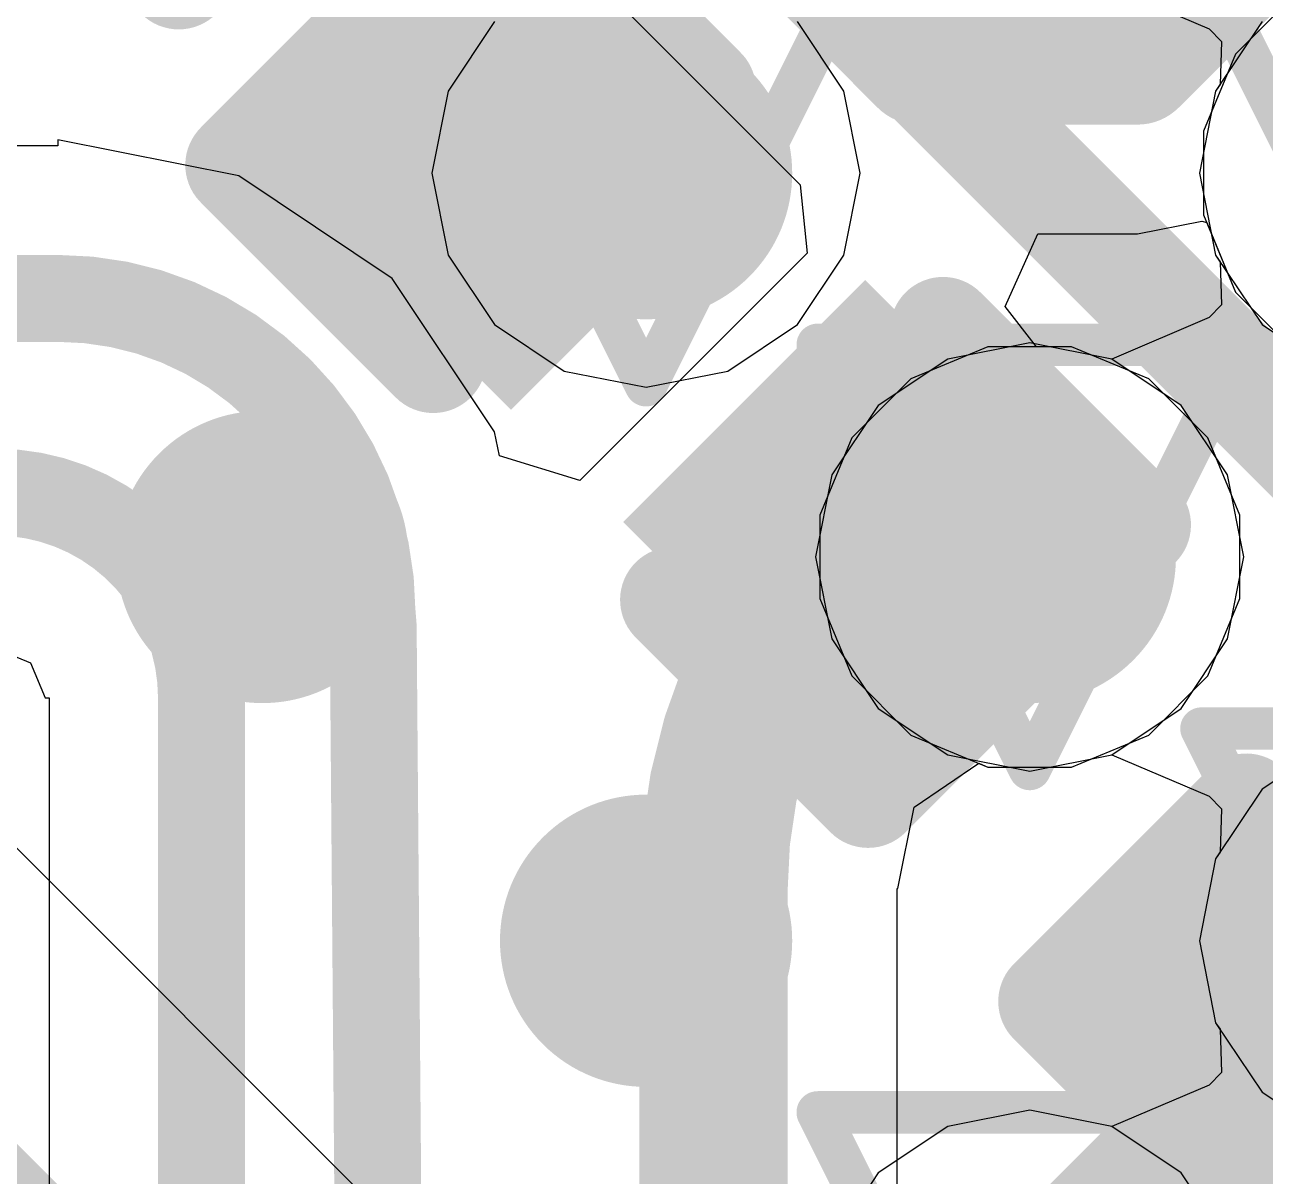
# Model space of a CAD drawing. Header units: inches. Extents: x -6 to 283, y -12 to 154.
# Drawn here: x 50.446 to 51.932, y 3.398 to 4.777 of the extents above; entities that cross this region are included whole.
import ezdxf

# ---------------------------------------------------------------- set-up
doc = ezdxf.new("R2010")
doc.units = ezdxf.units.IN
for name, color, linetype in [('Bottom Layer', 5, 'Continuous'), ('Bottom Overlay', 54, 'Continuous'), ('Bottom Paste', 16, 'Continuous'), ('Bottom Solder', 6, 'Continuous'), ('Drill Drawing', 1, 'Continuous'), ('GND-1', 16, 'Continuous'), ('GND-2', 90, 'Continuous'), ('GND-3', 216, 'Continuous'), ('GND-4', 54, 'Continuous'), ('PWR-1', 156, 'Continuous'), ('PWR-2', 130, 'Continuous'), ('Signal L1', 76, 'Continuous'), ('Signal L2', 6, 'Continuous'), ('Top Layer', 1, 'Continuous'), ('Top Paste', 8, 'Continuous'), ('Top Solder', 216, 'Continuous'), ('Via Holes', 16, 'Continuous')]:
    doc.layers.add(name, color=color, linetype=linetype)

# ---------------------------------------------------------------- blocks, each defined once
blk = doc.blocks.new('BGA_565_15_5_14_4__57')
at = {"layer": 'Top Layer'}
h = blk.add_hatch(color=1, dxfattribs=at)
edge = h.paths.add_edge_path()
edge.add_arc((4.875, 0.975), 0.125, 0, 360)
h = blk.add_hatch(color=1, dxfattribs=at)
edge = h.paths.add_edge_path()
edge.add_arc((5.525, 0.975), 0.125, 0, 360)
h = blk.add_hatch(color=1, dxfattribs=at)
edge = h.paths.add_edge_path()
edge.add_arc((4.875, 0.325), 0.125, 0, 360)
h = blk.add_hatch(color=1, dxfattribs=at)
edge = h.paths.add_edge_path()
edge.add_arc((5.525, 0.325), 0.125, 0, 360)
at = {"layer": 'Top Paste'}
h = blk.add_hatch(color=8, dxfattribs=at)
edge = h.paths.add_edge_path()
edge.add_arc((4.875, 0.975), 0.125, 0, 360)
h = blk.add_hatch(color=8, dxfattribs=at)
edge = h.paths.add_edge_path()
edge.add_arc((5.525, 0.975), 0.125, 0, 360)
h = blk.add_hatch(color=8, dxfattribs=at)
edge = h.paths.add_edge_path()
edge.add_arc((4.875, 0.325), 0.125, 0, 360)
h = blk.add_hatch(color=8, dxfattribs=at)
edge = h.paths.add_edge_path()
edge.add_arc((5.525, 0.325), 0.125, 0, 360)
at = {"layer": 'Top Solder'}
h = blk.add_hatch(color=216, dxfattribs=at)
edge = h.paths.add_edge_path()
edge.add_arc((4.875, 0.975), 0.175, 0, 360)
h = blk.add_hatch(color=216, dxfattribs=at)
edge = h.paths.add_edge_path()
edge.add_arc((5.525, 0.975), 0.175, 0, 360)
h = blk.add_hatch(color=216, dxfattribs=at)
edge = h.paths.add_edge_path()
edge.add_arc((4.875, 0.325), 0.175, 0, 360)
h = blk.add_hatch(color=216, dxfattribs=at)
edge = h.paths.add_edge_path()
edge.add_arc((5.525, 0.325), 0.175, 0, 360)
blk = doc.blocks.new('CAP_0201_B_309')
at = {"layer": 'Bottom Layer'}
for points in [[(-0.45, 0.15), (-0.15, 0.15), (-0.15, -0.15), (-0.45, -0.15)], [(0.15, 0.15), (0.45, 0.15), (0.45, -0.15), (0.15, -0.15)]]:
    blk.add_hatch(color=5, dxfattribs=at).paths.add_polyline_path(points)
at = {"layer": 'Bottom Paste'}
for points in [[(-0.45, 0.15), (-0.15, 0.15), (-0.15, -0.15), (-0.45, -0.15)], [(0.15, 0.15), (0.45, 0.15), (0.45, -0.15), (0.15, -0.15)]]:
    blk.add_hatch(color=16, dxfattribs=at).paths.add_polyline_path(points)
at = {"layer": 'Bottom Solder'}
for points in [[(-0.505, 0.205), (-0.095, 0.205), (-0.095, -0.205), (-0.505, -0.205)], [(0.095, 0.205), (0.505, 0.205), (0.505, -0.205), (0.095, -0.205)]]:
    blk.add_hatch(color=6, dxfattribs=at).paths.add_polyline_path(points)
at = {"layer": 'Bottom Overlay'}
for points in [[(-0.5334, 0.2286, 0.127, 0.127, 0), (-0.2032, 0.2286, 0.127, 0.127, 0)], [(-0.5334, -0.2286, 0.127, 0.127, 0), (-0.5334, 0.2286, 0.127, 0.127, 0)], [(0.2032, 0.2286, 0.127, 0.127, 0), (0.5334, 0.2286, 0.127, 0.127, 0)], [(0.5334, -0.2286, 0.127, 0.127, 0), (0.5334, 0.2286, 0.127, 0.127, 0)], [(-0.5334, -0.2286, 0.127, 0.127, 0), (-0.2032, -0.2286, 0.127, 0.127, 0)], [(0.2032, -0.2286, 0.127, 0.127, 0), (0.5334, -0.2286, 0.127, 0.127, 0)]]:
    blk.add_lwpolyline(points, format="xyseb", dxfattribs=at)
for points in [[(-0.5651, 0.2286, 0.0635, 0.0635, 1), (-0.5016, 0.2286, 0.0635, 0.0635, 1)], [(-0.5651, 0.2286, 0.0635, 0.0635, 1), (-0.5016, 0.2286, 0.0635, 0.0635, 1)], [(-0.2349, 0.2286, 0.0635, 0.0635, 1), (-0.1714, 0.2286, 0.0635, 0.0635, 1)], [(0.1714, 0.2286, 0.0635, 0.0635, 1), (0.2349, 0.2286, 0.0635, 0.0635, 1)], [(0.5016, 0.2286, 0.0635, 0.0635, 1), (0.5651, 0.2286, 0.0635, 0.0635, 1)], [(0.5016, 0.2286, 0.0635, 0.0635, 1), (0.5651, 0.2286, 0.0635, 0.0635, 1)], [(-0.5651, -0.2286, 0.0635, 0.0635, 1), (-0.5016, -0.2286, 0.0635, 0.0635, 1)], [(-0.5651, -0.2286, 0.0635, 0.0635, 1), (-0.5016, -0.2286, 0.0635, 0.0635, 1)], [(-0.2349, -0.2286, 0.0635, 0.0635, 1), (-0.1714, -0.2286, 0.0635, 0.0635, 1)], [(0.1714, -0.2286, 0.0635, 0.0635, 1), (0.2349, -0.2286, 0.0635, 0.0635, 1)], [(0.5016, -0.2286, 0.0635, 0.0635, 1), (0.5651, -0.2286, 0.0635, 0.0635, 1)], [(0.5016, -0.2286, 0.0635, 0.0635, 1), (0.5651, -0.2286, 0.0635, 0.0635, 1)]]:
    blk.add_lwpolyline(points, format="xyseb", close=True, dxfattribs=at)
blk = doc.blocks.new('CAP_0201_B_333')
at = {"layer": 'Bottom Layer'}
for points in [[(-0.45, 0.15), (-0.15, 0.15), (-0.15, -0.15), (-0.45, -0.15)], [(0.15, 0.15), (0.45, 0.15), (0.45, -0.15), (0.15, -0.15)]]:
    blk.add_hatch(color=5, dxfattribs=at).paths.add_polyline_path(points)
at = {"layer": 'Bottom Paste'}
for points in [[(-0.45, 0.15), (-0.15, 0.15), (-0.15, -0.15), (-0.45, -0.15)], [(0.15, 0.15), (0.45, 0.15), (0.45, -0.15), (0.15, -0.15)]]:
    blk.add_hatch(color=16, dxfattribs=at).paths.add_polyline_path(points)
at = {"layer": 'Bottom Solder'}
for points in [[(-0.505, 0.205), (-0.095, 0.205), (-0.095, -0.205), (-0.505, -0.205)], [(0.095, 0.205), (0.505, 0.205), (0.505, -0.205), (0.095, -0.205)]]:
    blk.add_hatch(color=6, dxfattribs=at).paths.add_polyline_path(points)
at = {"layer": 'Bottom Overlay'}
for points in [[(-0.2032, 0.2286, 0.127, 0.127, 0), (-0.5334, 0.2286, 0.127, 0.127, 0)], [(-0.5334, -0.2286, 0.127, 0.127, 0), (-0.5334, 0.2286, 0.127, 0.127, 0)], [(0.5334, 0.2286, 0.127, 0.127, 0), (0.2032, 0.2286, 0.127, 0.127, 0)], [(0.5334, -0.2286, 0.127, 0.127, 0), (0.5334, 0.2286, 0.127, 0.127, 0)], [(-0.2032, -0.2286, 0.127, 0.127, 0), (-0.5334, -0.2286, 0.127, 0.127, 0)], [(0.5334, -0.2286, 0.127, 0.127, 0), (0.2032, -0.2286, 0.127, 0.127, 0)]]:
    blk.add_lwpolyline(points, format="xyseb", dxfattribs=at)
for points in [[(-0.5651, 0.2286, 0.0635, 0.0635, 1), (-0.5016, 0.2286, 0.0635, 0.0635, 1)], [(-0.5651, 0.2286, 0.0635, 0.0635, 1), (-0.5016, 0.2286, 0.0635, 0.0635, 1)], [(-0.2349, 0.2286, 0.0635, 0.0635, 1), (-0.1714, 0.2286, 0.0635, 0.0635, 1)], [(0.1715, 0.2286, 0.0635, 0.0635, 1), (0.235, 0.2286, 0.0635, 0.0635, 1)], [(0.5016, 0.2286, 0.0635, 0.0635, 1), (0.5651, 0.2286, 0.0635, 0.0635, 1)], [(0.5016, 0.2286, 0.0635, 0.0635, 1), (0.5651, 0.2286, 0.0635, 0.0635, 1)], [(-0.5651, -0.2286, 0.0635, 0.0635, 1), (-0.5016, -0.2286, 0.0635, 0.0635, 1)], [(-0.5651, -0.2286, 0.0635, 0.0635, 1), (-0.5016, -0.2286, 0.0635, 0.0635, 1)], [(-0.2349, -0.2286, 0.0635, 0.0635, 1), (-0.1714, -0.2286, 0.0635, 0.0635, 1)], [(0.1714, -0.2286, 0.0635, 0.0635, 1), (0.2349, -0.2286, 0.0635, 0.0635, 1)], [(0.5016, -0.2286, 0.0635, 0.0635, 1), (0.5651, -0.2286, 0.0635, 0.0635, 1)], [(0.5016, -0.2286, 0.0635, 0.0635, 1), (0.5651, -0.2286, 0.0635, 0.0635, 1)]]:
    blk.add_lwpolyline(points, format="xyseb", close=True, dxfattribs=at)
blk = doc.blocks.new('CAP_0201_B_335')
at = {"layer": 'Bottom Layer'}
for points in [[(-0.45, 0.15), (-0.15, 0.15), (-0.15, -0.15), (-0.45, -0.15)], [(0.15, 0.15), (0.45, 0.15), (0.45, -0.15), (0.15, -0.15)]]:
    blk.add_hatch(color=5, dxfattribs=at).paths.add_polyline_path(points)
at = {"layer": 'Bottom Paste'}
for points in [[(-0.45, 0.15), (-0.15, 0.15), (-0.15, -0.15), (-0.45, -0.15)], [(0.15, 0.15), (0.45, 0.15), (0.45, -0.15), (0.15, -0.15)]]:
    blk.add_hatch(color=16, dxfattribs=at).paths.add_polyline_path(points)
at = {"layer": 'Bottom Solder'}
for points in [[(-0.505, 0.205), (-0.095, 0.205), (-0.095, -0.205), (-0.505, -0.205)], [(0.095, 0.205), (0.505, 0.205), (0.505, -0.205), (0.095, -0.205)]]:
    blk.add_hatch(color=6, dxfattribs=at).paths.add_polyline_path(points)
at = {"layer": 'Bottom Overlay'}
for points in [[(-0.5334, 0.2286, 0.127, 0.127, 0), (-0.2032, 0.2286, 0.127, 0.127, 0)], [(-0.5334, 0.2286, 0.127, 0.127, 0), (-0.5334, -0.2286, 0.127, 0.127, 0)], [(0.2032, 0.2286, 0.127, 0.127, 0), (0.5334, 0.2286, 0.127, 0.127, 0)], [(0.5334, 0.2286, 0.127, 0.127, 0), (0.5334, -0.2286, 0.127, 0.127, 0)], [(-0.5334, -0.2286, 0.127, 0.127, 0), (-0.2032, -0.2286, 0.127, 0.127, 0)], [(0.2032, -0.2286, 0.127, 0.127, 0), (0.5334, -0.2286, 0.127, 0.127, 0)]]:
    blk.add_lwpolyline(points, format="xyseb", dxfattribs=at)
for points in [[(-0.5651, 0.2286, 0.0635, 0.0635, 1), (-0.5016, 0.2286, 0.0635, 0.0635, 1)], [(-0.5651, 0.2286, 0.0635, 0.0635, 1), (-0.5016, 0.2286, 0.0635, 0.0635, 1)], [(-0.2349, 0.2286, 0.0635, 0.0635, 1), (-0.1714, 0.2286, 0.0635, 0.0635, 1)], [(0.1714, 0.2286, 0.0635, 0.0635, 1), (0.2349, 0.2286, 0.0635, 0.0635, 1)], [(0.5016, 0.2286, 0.0635, 0.0635, 1), (0.5651, 0.2286, 0.0635, 0.0635, 1)], [(0.5016, 0.2286, 0.0635, 0.0635, 1), (0.5651, 0.2286, 0.0635, 0.0635, 1)], [(-0.5651, -0.2286, 0.0635, 0.0635, 1), (-0.5016, -0.2286, 0.0635, 0.0635, 1)], [(-0.5651, -0.2286, 0.0635, 0.0635, 1), (-0.5016, -0.2286, 0.0635, 0.0635, 1)], [(-0.2349, -0.2286, 0.0635, 0.0635, 1), (-0.1714, -0.2286, 0.0635, 0.0635, 1)], [(0.1714, -0.2286, 0.0635, 0.0635, 1), (0.2349, -0.2286, 0.0635, 0.0635, 1)], [(0.5016, -0.2286, 0.0635, 0.0635, 1), (0.5651, -0.2286, 0.0635, 0.0635, 1)], [(0.5016, -0.2286, 0.0635, 0.0635, 1), (0.5651, -0.2286, 0.0635, 0.0635, 1)]]:
    blk.add_lwpolyline(points, format="xyseb", close=True, dxfattribs=at)
blk = doc.blocks.new('CAP_0201_B_336')
at = {"layer": 'Bottom Layer'}
for points in [[(-0.45, 0.15), (-0.15, 0.15), (-0.15, -0.15), (-0.45, -0.15)], [(0.15, 0.15), (0.45, 0.15), (0.45, -0.15), (0.15, -0.15)]]:
    blk.add_hatch(color=5, dxfattribs=at).paths.add_polyline_path(points)
at = {"layer": 'Bottom Paste'}
for points in [[(-0.45, 0.15), (-0.15, 0.15), (-0.15, -0.15), (-0.45, -0.15)], [(0.15, 0.15), (0.45, 0.15), (0.45, -0.15), (0.15, -0.15)]]:
    blk.add_hatch(color=16, dxfattribs=at).paths.add_polyline_path(points)
at = {"layer": 'Bottom Solder'}
for points in [[(-0.505, 0.205), (-0.095, 0.205), (-0.095, -0.205), (-0.505, -0.205)], [(0.095, 0.205), (0.505, 0.205), (0.505, -0.205), (0.095, -0.205)]]:
    blk.add_hatch(color=6, dxfattribs=at).paths.add_polyline_path(points)
at = {"layer": 'Bottom Overlay'}
for points in [[(-0.5334, 0.2286, 0.127, 0.127, 0), (-0.2032, 0.2286, 0.127, 0.127, 0)], [(-0.5334, 0.2286, 0.127, 0.127, 0), (-0.5334, -0.2286, 0.127, 0.127, 0)], [(0.2032, 0.2286, 0.127, 0.127, 0), (0.5334, 0.2286, 0.127, 0.127, 0)], [(0.5334, 0.2286, 0.127, 0.127, 0), (0.5334, -0.2286, 0.127, 0.127, 0)], [(-0.5334, -0.2286, 0.127, 0.127, 0), (-0.2032, -0.2286, 0.127, 0.127, 0)], [(0.2032, -0.2286, 0.127, 0.127, 0), (0.5334, -0.2286, 0.127, 0.127, 0)]]:
    blk.add_lwpolyline(points, format="xyseb", dxfattribs=at)
for points in [[(-0.5651, 0.2286, 0.0635, 0.0635, 1), (-0.5016, 0.2286, 0.0635, 0.0635, 1)], [(-0.5651, 0.2286, 0.0635, 0.0635, 1), (-0.5016, 0.2286, 0.0635, 0.0635, 1)], [(-0.2349, 0.2286, 0.0635, 0.0635, 1), (-0.1714, 0.2286, 0.0635, 0.0635, 1)], [(0.1715, 0.2286, 0.0635, 0.0635, 1), (0.235, 0.2286, 0.0635, 0.0635, 1)], [(0.5017, 0.2286, 0.0635, 0.0635, 1), (0.5652, 0.2286, 0.0635, 0.0635, 1)], [(0.5017, 0.2286, 0.0635, 0.0635, 1), (0.5652, 0.2286, 0.0635, 0.0635, 1)], [(-0.5651, -0.2286, 0.0635, 0.0635, 1), (-0.5016, -0.2286, 0.0635, 0.0635, 1)], [(-0.5651, -0.2286, 0.0635, 0.0635, 1), (-0.5016, -0.2286, 0.0635, 0.0635, 1)], [(-0.2349, -0.2286, 0.0635, 0.0635, 1), (-0.1714, -0.2286, 0.0635, 0.0635, 1)], [(0.1715, -0.2286, 0.0635, 0.0635, 1), (0.235, -0.2286, 0.0635, 0.0635, 1)], [(0.5017, -0.2286, 0.0635, 0.0635, 1), (0.5652, -0.2286, 0.0635, 0.0635, 1)], [(0.5017, -0.2286, 0.0635, 0.0635, 1), (0.5652, -0.2286, 0.0635, 0.0635, 1)]]:
    blk.add_lwpolyline(points, format="xyseb", close=True, dxfattribs=at)

msp = doc.modelspace()

# ---------------------------------------------------------------- hatches: boundary and pattern name
at = {"layer": 'Bottom Layer'}
h = msp.add_hatch(color=5, dxfattribs=at)
edge = h.paths.add_edge_path()
edge.add_arc((51.1905, 4.599), 0.15, 0, 360)
h = msp.add_hatch(color=5, dxfattribs=at)
edge = h.paths.add_edge_path()
edge.add_arc((51.6501, 4.1394), 0.15, 0, 360)
at = {"layer": 'GND-1'}
h = msp.add_hatch(color=16, dxfattribs=at)
edge = h.paths.add_edge_path()
edge.add_arc((51.1905, 4.599), 0.15, 0, 360)
h = msp.add_hatch(color=16, dxfattribs=at)
edge = h.paths.add_edge_path()
edge.add_arc((51.6501, 4.1394), 0.15, 0, 360)
at = {"layer": 'GND-2'}
h = msp.add_hatch(color=90, dxfattribs=at)
edge = h.paths.add_edge_path()
edge.add_arc((51.1905, 4.599), 0.15, 0, 360)
h = msp.add_hatch(color=90, dxfattribs=at)
edge = h.paths.add_edge_path()
edge.add_arc((51.6501, 4.1394), 0.15, 0, 360)
at = {"layer": 'GND-3'}
h = msp.add_hatch(color=216, dxfattribs=at)
edge = h.paths.add_edge_path()
edge.add_arc((51.1905, 4.599), 0.15, 0, 360)
h = msp.add_hatch(color=216, dxfattribs=at)
edge = h.paths.add_edge_path()
edge.add_arc((51.6501, 4.1394), 0.15, 0, 360)
at = {"layer": 'GND-4'}
h = msp.add_hatch(color=54, dxfattribs=at)
edge = h.paths.add_edge_path()
edge.add_arc((51.1905, 4.599), 0.15, 0, 360)
h = msp.add_hatch(color=54, dxfattribs=at)
edge = h.paths.add_edge_path()
edge.add_arc((51.6501, 4.1394), 0.15, 0, 360)
at = {"layer": 'PWR-1'}
h = msp.add_hatch(color=156, dxfattribs=at)
edge = h.paths.add_edge_path()
edge.add_arc((51.1905, 4.599), 0.15, 0, 360)
h = msp.add_hatch(color=156, dxfattribs=at)
edge = h.paths.add_edge_path()
edge.add_arc((51.6501, 4.1394), 0.15, 0, 360)
at = {"layer": 'PWR-2'}
h = msp.add_hatch(color=130, dxfattribs=at)
edge = h.paths.add_edge_path()
edge.add_arc((51.1905, 4.599), 0.15, 0, 360)
h = msp.add_hatch(color=130, dxfattribs=at)
edge = h.paths.add_edge_path()
edge.add_arc((51.6501, 4.1394), 0.15, 0, 360)
at = {"layer": 'Signal L1'}
h = msp.add_hatch(color=76, dxfattribs=at)
edge = h.paths.add_edge_path()
edge.add_arc((51.1905, 4.599), 0.15, 0, 360)
h = msp.add_hatch(color=76, dxfattribs=at)
edge = h.paths.add_edge_path()
edge.add_arc((51.6501, 4.1394), 0.15, 0, 360)
at = {"layer": 'Signal L2'}
h = msp.add_hatch(color=6, dxfattribs=at)
edge = h.paths.add_edge_path()
edge.add_arc((51.1905, 4.599), 0.15, 0, 360)
h = msp.add_hatch(color=6, dxfattribs=at)
edge = h.paths.add_edge_path()
edge.add_arc((51.6501, 4.1394), 0.15, 0, 360)
at = {"layer": 'Top Layer'}
h = msp.add_hatch(color=1, dxfattribs=at)
edge = h.paths.add_edge_path()
edge.add_arc((51.1905, 4.599), 0.15, 0, 360)
h = msp.add_hatch(color=1, dxfattribs=at)
edge = h.paths.add_edge_path()
edge.add_arc((51.6501, 4.1394), 0.15, 0, 360)
at = {"layer": 'Via Holes'}
h = msp.add_hatch(color=7, dxfattribs=at)
edge = h.paths.add_edge_path()
edge.add_arc((51.1905, 4.599), 0.075, 0, 360)
h = msp.add_hatch(color=7, dxfattribs=at)
edge = h.paths.add_edge_path()
edge.add_arc((51.6501, 4.1394), 0.075, 0, 360)

# ---------------------------------------------------------------- linework, layer by layer
at = {"layer": 'Bottom Layer'}
for p, q in [((51.0485, 4.9117), (51.3752, 4.585)), ((50.7026, 4.5958), (50.4859, 4.6389)), ((50.4859, 4.6389), (50.4859, 4.6315)), ((50.4859, 4.6315), (49.2028, 4.6315)), ((50.8863, 4.473), (50.7026, 4.5958)), ((51.3752, 4.585), (51.3833, 4.503)), ((51.7792, 4.5262), (51.856, 4.5415)), ((51.856, 4.5415), (51.862, 4.5397)), ((51.862, 4.5397), (51.8964, 4.4565)), ((51.6208, 4.4392), (51.6597, 4.5262)), ((51.6597, 4.5262), (51.7792, 4.5262)), ((51.3833, 4.503), (51.1113, 4.2311)), ((51.0091, 4.2893), (50.8863, 4.473)), ((51.8964, 4.4565), (51.9672, 4.3857)), ((51.6583, 4.391), (51.6208, 4.4392)), ((51.7001, 4.391), (51.6583, 4.391)), ((51.7926, 4.3527), (51.7001, 4.391)), ((51.8634, 4.2819), (51.7926, 4.3527)), ((51.0149, 4.2603), (51.0091, 4.2893)), ((51.9017, 4.1894), (51.8634, 4.2819)), ((51.1113, 4.2311), (51.0149, 4.2603)), ((51.9017, 4.0894), (51.9017, 4.1894)), ((51.8634, 3.9969), (51.9017, 4.0894)), ((50.4118, 4.0297), (50.4534, 4.0124)), ((50.4534, 4.0124), (50.4707, 3.9708)), ((51.7926, 3.9261), (51.8634, 3.9969)), ((50.4707, 3.9708), (50.4754, 3.9708)), ((50.4754, 3.9708), (50.4754, 0.6134)), ((51.7001, 3.8878), (51.7926, 3.9261)), ((51.5117, 3.8399), (51.5889, 3.8924)), ((51.5889, 3.8924), (51.6, 3.8878)), ((51.6, 3.8878), (51.7001, 3.8878)), ((51.4922, 3.7422), (51.5117, 3.8399)), ((51.4914, 1.0736), (51.4914, 3.7422)), ((51.4914, 3.7422), (51.4922, 3.7422))]:
    msp.add_line(p, q, dxfattribs=at)
for points in [[(51.1905, 5.0536, 0.1397, 0.1397, 0), (51.5172, 4.7269, 0.1397, 0.1397, 0)], [(51.7792, 4.7269, 0.1397, 0.1397, 0), (52.0876, 5.0353, 0.1397, 0.1397, 0)], [(51.5172, 4.7269, 0.1397, 0.1397, 0), (51.7792, 4.7269, 0.1397, 0.1397, 0)], [(49.2028, 4.449, 0.1041, 0.1041, 0), (50.4859, 4.449, 0.1041, 0.1041, 0)], [(50.4859, 4.449, 0.1041, 0.1041, -0.413552), (50.8623, 4.0734, 0.1041, 0.1041, 0)], [(49.0673, 4.217, 0.1041, 0.1041, 0), (50.4118, 4.217, 0.1041, 0.1041, 0)], [(50.4118, 4.217, 0.1041, 0.1041, -0.414214), (50.658, 3.9708, 0.1041, 0.1041, 0)], [(51.2713, 3.7422, 0.1778, 0.1778, -0.198912), (51.4531, 4.181, 0.1778, 0.1778, 0)], [(50.8623, 4.0734, 0.1041, 0.1041, 0), (50.8637, 4.0561, 0.1041, 0.1041, 0)], [(50.8637, 4.0561, 0.1041, 0.1041, 0), (50.8904, 0.7526, 0.1041, 0.1041, 0)], [(50.658, 0.6134, 0.1041, 0.1041, 0), (50.658, 3.9708, 0.1041, 0.1041, 0)], [(51.2713, 1.0736, 0.1778, 0.1778, 0), (51.2713, 3.7422, 0.1778, 0.1778, 0)], [(51.6501, 3.2202, 0.1524, 0.1524, 0), (52.1097, 3.6798, 0.1524, 0.1524, 0)]]:
    msp.add_lwpolyline(points, format="xyseb", dxfattribs=at)
for points in [[(51.4822, 4.7269, 0.0698, 0.0698, 1), (51.5521, 4.7269, 0.0698, 0.0698, 1)], [(51.4822, 4.7269, 0.0698, 0.0698, 1), (51.5521, 4.7269, 0.0698, 0.0698, 1)], [(51.7443, 4.7269, 0.0698, 0.0698, 1), (51.8141, 4.7269, 0.0698, 0.0698, 1)], [(51.7443, 4.7269, 0.0698, 0.0698, 1), (51.8141, 4.7269, 0.0698, 0.0698, 1)], [(50.4598, 4.449, 0.0521, 0.0521, 1), (50.5119, 4.449, 0.0521, 0.0521, 1)], [(50.4598, 4.449, 0.0521, 0.0521, 1), (50.5119, 4.449, 0.0521, 0.0521, 1)], [(50.3858, 4.217, 0.0521, 0.0521, 1), (50.4379, 4.217, 0.0521, 0.0521, 1)], [(50.3858, 4.217, 0.0521, 0.0521, 1), (50.4379, 4.217, 0.0521, 0.0521, 1)], [(51.4086, 4.181, 0.0889, 0.0889, 1), (51.4975, 4.181, 0.0889, 0.0889, 1)], [(50.8362, 4.0734, 0.0521, 0.0521, 1), (50.8883, 4.0734, 0.0521, 0.0521, 1)], [(50.8362, 4.0734, 0.0521, 0.0521, 1), (50.8883, 4.0734, 0.0521, 0.0521, 1)], [(50.8377, 4.0561, 0.0521, 0.0521, 1), (50.8897, 4.0561, 0.0521, 0.0521, 1)], [(50.8377, 4.0561, 0.0521, 0.0521, 1), (50.8897, 4.0561, 0.0521, 0.0521, 1)], [(50.6319, 3.9708, 0.0521, 0.0521, 1), (50.684, 3.9708, 0.0521, 0.0521, 1)], [(50.6319, 3.9708, 0.0521, 0.0521, 1), (50.684, 3.9708, 0.0521, 0.0521, 1)], [(51.2268, 3.7422, 0.0889, 0.0889, 1), (51.3157, 3.7422, 0.0889, 0.0889, 1)], [(51.2268, 3.7422, 0.0889, 0.0889, 1), (51.3157, 3.7422, 0.0889, 0.0889, 1)]]:
    msp.add_lwpolyline(points, format="xyseb", close=True, dxfattribs=at)
at = {"layer": 'Drill Drawing'}
for points in [[(50.9365, 4.853, 0.0508, 0.0508, 0), (51.1905, 4.345, 0.0508, 0.0508, 0)], [(51.1905, 4.345, 0.0508, 0.0508, 0), (51.4445, 4.853, 0.0508, 0.0508, 0)], [(51.8557, 4.853, 0.0508, 0.0508, 0), (52.1097, 4.345, 0.0508, 0.0508, 0)], [(51.3961, 4.3934, 0.0508, 0.0508, 0), (51.9041, 4.3934, 0.0508, 0.0508, 0)], [(51.3961, 4.3934, 0.0508, 0.0508, 0), (51.6501, 3.8854, 0.0508, 0.0508, 0)], [(51.6501, 3.8854, 0.0508, 0.0508, 0), (51.9041, 4.3934, 0.0508, 0.0508, 0)], [(51.8557, 3.9338, 0.0508, 0.0508, 0), (52.3637, 3.9338, 0.0508, 0.0508, 0)], [(51.8557, 3.9338, 0.0508, 0.0508, 0), (52.1097, 3.4258, 0.0508, 0.0508, 0)], [(51.3961, 3.4742, 0.0508, 0.0508, 0), (51.9041, 3.4742, 0.0508, 0.0508, 0)], [(51.3961, 3.4742, 0.0508, 0.0508, 0), (51.6501, 2.9662, 0.0508, 0.0508, 0)], [(51.6501, 2.9662, 0.0508, 0.0508, 0), (51.9041, 3.4742, 0.0508, 0.0508, 0)]]:
    msp.add_lwpolyline(points, format="xyseb", dxfattribs=at)
for points in [[(51.3834, 4.3934, 0.0254, 0.0254, 1), (51.4088, 4.3934, 0.0254, 0.0254, 1)], [(51.3834, 4.3934, 0.0254, 0.0254, 1), (51.4088, 4.3934, 0.0254, 0.0254, 1)], [(51.8914, 4.3934, 0.0254, 0.0254, 1), (51.9168, 4.3934, 0.0254, 0.0254, 1)], [(51.8914, 4.3934, 0.0254, 0.0254, 1), (51.9168, 4.3934, 0.0254, 0.0254, 1)], [(51.1778, 4.345, 0.0254, 0.0254, 1), (51.2032, 4.345, 0.0254, 0.0254, 1)], [(51.1778, 4.345, 0.0254, 0.0254, 1), (51.2032, 4.345, 0.0254, 0.0254, 1)], [(51.843, 3.9338, 0.0254, 0.0254, 1), (51.8684, 3.9338, 0.0254, 0.0254, 1)], [(51.843, 3.9338, 0.0254, 0.0254, 1), (51.8684, 3.9338, 0.0254, 0.0254, 1)], [(51.6374, 3.8854, 0.0254, 0.0254, 1), (51.6628, 3.8854, 0.0254, 0.0254, 1)], [(51.6374, 3.8854, 0.0254, 0.0254, 1), (51.6628, 3.8854, 0.0254, 0.0254, 1)], [(51.3834, 3.4742, 0.0254, 0.0254, 1), (51.4088, 3.4742, 0.0254, 0.0254, 1)], [(51.3834, 3.4742, 0.0254, 0.0254, 1), (51.4088, 3.4742, 0.0254, 0.0254, 1)], [(51.8914, 3.4742, 0.0254, 0.0254, 1), (51.9168, 3.4742, 0.0254, 0.0254, 1)], [(51.8914, 3.4742, 0.0254, 0.0254, 1), (51.9168, 3.4742, 0.0254, 0.0254, 1)]]:
    msp.add_lwpolyline(points, format="xyseb", close=True, dxfattribs=at)
at = {"layer": 'GND-1'}
for p, q in [((51.9672, 4.8123), (51.8964, 4.7415)), ((51.8964, 4.7415), (51.8581, 4.6491)), ((51.8581, 4.6491), (51.8581, 4.549)), ((51.8581, 4.549), (51.8964, 4.4565)), ((51.8964, 4.4565), (51.9672, 4.3857)), ((51.6, 4.391), (51.5076, 4.3527)), ((51.7001, 4.391), (51.6, 4.391)), ((51.7926, 4.3527), (51.7001, 4.391)), ((51.5076, 4.3527), (51.4368, 4.2819)), ((51.8634, 4.2819), (51.7926, 4.3527)), ((51.4368, 4.2819), (51.3985, 4.1894)), ((51.9017, 4.1894), (51.8634, 4.2819)), ((51.3985, 4.1894), (51.3985, 4.0894)), ((51.9017, 4.0894), (51.9017, 4.1894)), ((51.3985, 4.0894), (51.4368, 3.9969)), ((51.8634, 3.9969), (51.9017, 4.0894)), ((51.4368, 3.9969), (51.5076, 3.9261)), ((51.7926, 3.9261), (51.8634, 3.9969)), ((51.5076, 3.9261), (51.6, 3.8878)), ((51.7001, 3.8878), (51.7926, 3.9261)), ((51.6, 3.8878), (51.7001, 3.8878))]:
    msp.add_line(p, q, dxfattribs=at)
at = {"layer": 'GND-2'}
for p, q in [((51.9672, 4.8123), (51.8964, 4.7415)), ((51.8964, 4.7415), (51.8581, 4.6491)), ((51.8581, 4.6491), (51.8581, 4.549)), ((51.8581, 4.549), (51.8964, 4.4565)), ((51.8964, 4.4565), (51.9672, 4.3857)), ((51.6, 4.391), (51.5076, 4.3527)), ((51.7001, 4.391), (51.6, 4.391)), ((51.7926, 4.3527), (51.7001, 4.391)), ((51.5076, 4.3527), (51.4368, 4.2819)), ((51.8634, 4.2819), (51.7926, 4.3527)), ((51.4368, 4.2819), (51.3985, 4.1894)), ((51.9017, 4.1894), (51.8634, 4.2819)), ((51.3985, 4.1894), (51.3985, 4.0894)), ((51.9017, 4.0894), (51.9017, 4.1894)), ((51.3985, 4.0894), (51.4368, 3.9969)), ((51.8634, 3.9969), (51.9017, 4.0894)), ((51.4368, 3.9969), (51.5076, 3.9261)), ((51.7926, 3.9261), (51.8634, 3.9969)), ((51.5076, 3.9261), (51.6, 3.8878)), ((51.7001, 3.8878), (51.7926, 3.9261)), ((51.6, 3.8878), (51.7001, 3.8878))]:
    msp.add_line(p, q, dxfattribs=at)
at = {"layer": 'GND-3'}
for p, q in [((51.9672, 4.8123), (51.8964, 4.7415)), ((51.8964, 4.7415), (51.8581, 4.6491)), ((51.8581, 4.6491), (51.8581, 4.549)), ((51.8581, 4.549), (51.8964, 4.4565)), ((51.8964, 4.4565), (51.9672, 4.3857)), ((51.6, 4.391), (51.5076, 4.3527)), ((51.7001, 4.391), (51.6, 4.391)), ((51.7926, 4.3527), (51.7001, 4.391)), ((51.5076, 4.3527), (51.4368, 4.2819)), ((51.8634, 4.2819), (51.7926, 4.3527)), ((51.4368, 4.2819), (51.3985, 4.1894)), ((51.9017, 4.1894), (51.8634, 4.2819)), ((51.3985, 4.1894), (51.3985, 4.0894)), ((51.9017, 4.0894), (51.9017, 4.1894)), ((51.3985, 4.0894), (51.4368, 3.9969)), ((51.8634, 3.9969), (51.9017, 4.0894)), ((51.4368, 3.9969), (51.5076, 3.9261)), ((51.7926, 3.9261), (51.8634, 3.9969)), ((51.5076, 3.9261), (51.6, 3.8878)), ((51.7001, 3.8878), (51.7926, 3.9261)), ((51.6, 3.8878), (51.7001, 3.8878))]:
    msp.add_line(p, q, dxfattribs=at)
at = {"layer": 'GND-4'}
for p, q in [((51.9672, 4.8123), (51.8964, 4.7415)), ((51.8964, 4.7415), (51.8581, 4.6491)), ((51.8581, 4.6491), (51.8581, 4.549)), ((51.8581, 4.549), (51.8964, 4.4565)), ((51.8964, 4.4565), (51.9672, 4.3857)), ((51.6, 4.391), (51.5076, 4.3527)), ((51.7001, 4.391), (51.6, 4.391)), ((51.7926, 4.3527), (51.7001, 4.391)), ((51.5076, 4.3527), (51.4368, 4.2819)), ((51.8634, 4.2819), (51.7926, 4.3527)), ((51.4368, 4.2819), (51.3985, 4.1894)), ((51.9017, 4.1894), (51.8634, 4.2819)), ((51.3985, 4.1894), (51.3985, 4.0894)), ((51.9017, 4.0894), (51.9017, 4.1894)), ((51.3985, 4.0894), (51.4368, 3.9969)), ((51.8634, 3.9969), (51.9017, 4.0894)), ((51.4368, 3.9969), (51.5076, 3.9261)), ((51.7926, 3.9261), (51.8634, 3.9969)), ((51.5076, 3.9261), (51.6, 3.8878)), ((51.7001, 3.8878), (51.7926, 3.9261)), ((51.6, 3.8878), (51.7001, 3.8878))]:
    msp.add_line(p, q, dxfattribs=at)
at = {"layer": 'PWR-1'}
for p, q in [((51.7483, 4.8216), (51.8649, 4.772)), ((51.0091, 4.7804), (50.9535, 4.6972)), ((51.4275, 4.6972), (51.3719, 4.7804)), ((51.8649, 4.772), (51.8798, 4.7568)), ((51.8798, 4.7568), (51.878, 4.7051)), ((50.9535, 4.6972), (50.9339, 4.599)), ((51.447, 4.599), (51.4275, 4.6972)), ((51.8727, 4.6972), (51.8532, 4.599)), ((51.878, 4.7051), (51.8727, 4.6972)), ((50.9339, 4.599), (50.9535, 4.5008)), ((51.4275, 4.5008), (51.447, 4.599)), ((51.8532, 4.599), (51.8727, 4.5008)), ((50.9535, 4.5008), (51.0091, 4.4176)), ((51.3719, 4.4176), (51.4275, 4.5008)), ((51.8727, 4.5008), (51.878, 4.4929)), ((51.878, 4.4929), (51.8798, 4.4412)), ((51.8798, 4.4412), (51.8649, 4.426)), ((51.0091, 4.4176), (51.0923, 4.362)), ((51.2886, 4.362), (51.3719, 4.4176)), ((51.8649, 4.426), (51.7483, 4.3764)), ((51.6501, 4.3959), (51.5519, 4.3764)), ((51.7483, 4.3764), (51.6501, 4.3959)), ((51.5519, 4.3764), (51.4687, 4.3208)), ((51.0923, 4.362), (51.1905, 4.3425)), ((51.1905, 4.3425), (51.2886, 4.362)), ((51.4687, 4.3208), (51.4131, 4.2376)), ((51.4131, 4.2376), (51.3936, 4.1394)), ((51.3936, 4.1394), (51.4131, 4.0412)), ((51.4131, 4.0412), (51.4687, 3.958)), ((51.4687, 3.958), (51.5519, 3.9024)), ((51.5519, 3.9024), (51.6501, 3.8829)), ((51.6501, 3.8829), (51.7483, 3.9024)), ((51.7483, 3.9024), (51.8649, 3.8528)), ((51.8649, 3.8528), (51.8798, 3.8376)), ((51.8798, 3.8376), (51.878, 3.7859)), ((51.8727, 3.7779), (51.8532, 3.6798)), ((51.878, 3.7859), (51.8727, 3.7779)), ((51.8532, 3.6798), (51.8727, 3.5816)), ((51.8727, 3.5816), (51.878, 3.5737)), ((51.878, 3.5737), (51.8798, 3.522)), ((51.8798, 3.522), (51.8649, 3.5067)), ((51.8649, 3.5067), (51.7483, 3.4572)), ((51.6501, 3.4767), (51.5519, 3.4572)), ((51.7483, 3.4572), (51.6501, 3.4767)), ((51.5519, 3.4572), (51.4687, 3.4016)), ((51.4687, 3.4016), (51.4131, 3.3183))]:
    msp.add_line(p, q, dxfattribs=at)
at = {"layer": 'PWR-2'}
for p, q in [((51.0091, 4.7804), (50.9535, 4.6972)), ((51.4275, 4.6972), (51.3719, 4.7804)), ((51.9283, 4.7804), (51.8727, 4.6972)), ((50.9535, 4.6972), (50.9339, 4.599)), ((51.447, 4.599), (51.4275, 4.6972)), ((51.8727, 4.6972), (51.8532, 4.599)), ((50.9339, 4.599), (50.9535, 4.5008)), ((51.4275, 4.5008), (51.447, 4.599)), ((51.8532, 4.599), (51.8727, 4.5008)), ((50.9535, 4.5008), (51.0091, 4.4176)), ((51.3719, 4.4176), (51.4275, 4.5008)), ((51.8727, 4.5008), (51.9283, 4.4176)), ((51.0091, 4.4176), (51.0923, 4.362)), ((51.2886, 4.362), (51.3719, 4.4176)), ((51.9283, 4.4176), (52.0115, 4.362)), ((51.6501, 4.3959), (51.5519, 4.3764)), ((51.7483, 4.3764), (51.6501, 4.3959)), ((51.5519, 4.3764), (51.4687, 4.3208)), ((51.8315, 4.3208), (51.7483, 4.3764)), ((51.0923, 4.362), (51.1905, 4.3425)), ((51.1905, 4.3425), (51.2886, 4.362)), ((51.4687, 4.3208), (51.4131, 4.2376)), ((51.8871, 4.2376), (51.8315, 4.3208)), ((51.4131, 4.2376), (51.3936, 4.1394)), ((51.9066, 4.1394), (51.8871, 4.2376)), ((51.3936, 4.1394), (51.4131, 4.0412)), ((51.8871, 4.0412), (51.9066, 4.1394)), ((51.4131, 4.0412), (51.4687, 3.958)), ((51.8315, 3.958), (51.8871, 4.0412)), ((51.4687, 3.958), (51.5519, 3.9024)), ((51.7483, 3.9024), (51.8315, 3.958)), ((52.0115, 3.9168), (51.9283, 3.8612)), ((51.5519, 3.9024), (51.6501, 3.8829)), ((51.6501, 3.8829), (51.7483, 3.9024)), ((51.9283, 3.8612), (51.8727, 3.7779)), ((51.8727, 3.7779), (51.8532, 3.6798)), ((51.8532, 3.6798), (51.8727, 3.5816)), ((51.8727, 3.5816), (51.9283, 3.4984)), ((51.9283, 3.4984), (52.0115, 3.4428)), ((51.6501, 3.4767), (51.5519, 3.4572)), ((51.7483, 3.4572), (51.6501, 3.4767)), ((51.5519, 3.4572), (51.4687, 3.4016)), ((51.8315, 3.4016), (51.7483, 3.4572)), ((51.4687, 3.4016), (51.4131, 3.3183)), ((51.8871, 3.3183), (51.8315, 3.4016))]:
    msp.add_line(p, q, dxfattribs=at)
at = {"layer": 'Signal L1'}
msp.add_lwpolyline([(49.3266, 6.9238, 0.1397, 0.1397, 0), (52.0071, 4.2432, 0.1397, 0.1397, 0)], format="xyseb", dxfattribs=at)
at = {"layer": 'Signal L2'}
for p, q in [((51.0091, 4.7804), (50.9535, 4.6972)), ((51.4275, 4.6972), (51.3719, 4.7804)), ((51.9283, 4.7804), (51.8727, 4.6972)), ((50.9535, 4.6972), (50.9339, 4.599)), ((51.447, 4.599), (51.4275, 4.6972)), ((51.8727, 4.6972), (51.8532, 4.599)), ((50.9339, 4.599), (50.9535, 4.5008)), ((51.4275, 4.5008), (51.447, 4.599)), ((51.8532, 4.599), (51.8727, 4.5008)), ((50.9535, 4.5008), (51.0091, 4.4176)), ((51.3719, 4.4176), (51.4275, 4.5008)), ((51.8727, 4.5008), (51.9283, 4.4176)), ((51.536, 2.6912), (49.7706, 4.4566)), ((51.0091, 4.4176), (51.0923, 4.362)), ((51.2886, 4.362), (51.3719, 4.4176)), ((51.9283, 4.4176), (52.0115, 4.362)), ((51.6501, 4.3959), (51.5519, 4.3764)), ((51.7483, 4.3764), (51.6501, 4.3959)), ((51.5519, 4.3764), (51.4687, 4.3208)), ((51.8315, 4.3208), (51.7483, 4.3764)), ((51.0923, 4.362), (51.1905, 4.3425)), ((51.1905, 4.3425), (51.2886, 4.362)), ((51.4687, 4.3208), (51.4131, 4.2376)), ((51.8871, 4.2376), (51.8315, 4.3208)), ((51.4131, 4.2376), (51.3936, 4.1394)), ((51.9066, 4.1394), (51.8871, 4.2376)), ((51.3936, 4.1394), (51.4131, 4.0412)), ((51.8871, 4.0412), (51.9066, 4.1394)), ((51.4131, 4.0412), (51.4687, 3.958)), ((51.8315, 3.958), (51.8871, 4.0412)), ((51.4687, 3.958), (51.5519, 3.9024)), ((51.7483, 3.9024), (51.8315, 3.958)), ((52.0115, 3.9168), (51.9283, 3.8612)), ((51.5519, 3.9024), (51.6501, 3.8829)), ((51.6501, 3.8829), (51.7483, 3.9024)), ((51.9283, 3.8612), (51.8727, 3.7779)), ((51.8727, 3.7779), (51.8532, 3.6798)), ((51.8532, 3.6798), (51.8727, 3.5816)), ((51.8727, 3.5816), (51.9283, 3.4984)), ((51.9283, 3.4984), (52.0115, 3.4428)), ((51.6501, 3.4767), (51.5519, 3.4572)), ((51.7483, 3.4572), (51.6501, 3.4767)), ((51.5519, 3.4572), (51.4687, 3.4016)), ((51.8315, 3.4016), (51.7483, 3.4572)), ((51.4687, 3.4016), (51.4131, 3.3183)), ((51.8871, 3.3183), (51.8315, 3.4016))]:
    msp.add_line(p, q, dxfattribs=at)
msp.add_lwpolyline([(49.6778, 4.1223, 0.1041, 0.1041, 0), (51.2551, 2.5449, 0.1041, 0.1041, 0)], format="xyseb", dxfattribs=at)
at = {"layer": 'Top Layer'}
for points in [[(50.7309, 5.0586, 0.254, 0.254, 0), (51.1905, 4.599, 0.254, 0.254, 0)], [(51.6501, 3.2202, 0.2032, 0.2032, 0), (52.1097, 3.6798, 0.2032, 0.2032, 0)]]:
    msp.add_lwpolyline(points, format="xyseb", dxfattribs=at)
msp.add_lwpolyline([(51.127, 4.599, 0.127, 0.127, 1), (51.254, 4.599, 0.127, 0.127, 1)], format="xyseb", close=True, dxfattribs=at)

# ---------------------------------------------------------------- block references
for name, p, rotation in [('BGA_565_15_5_14_4__57', (54.4079, 8.2759), 225), ('CAP_0201_B_335', (50.8463, 5.3734), 45), ('CAP_0201_B_309', (51.2409, 4.3932), 315), ('CAP_0201_B_336', (52.2146, 3.8225), 45), ('CAP_0201_B_333', (52.2848, 2.9384), 225)]:
    msp.add_blockref(name, p, dxfattribs=dict(rotation=rotation))

doc.saveas('drawing.dxf')
